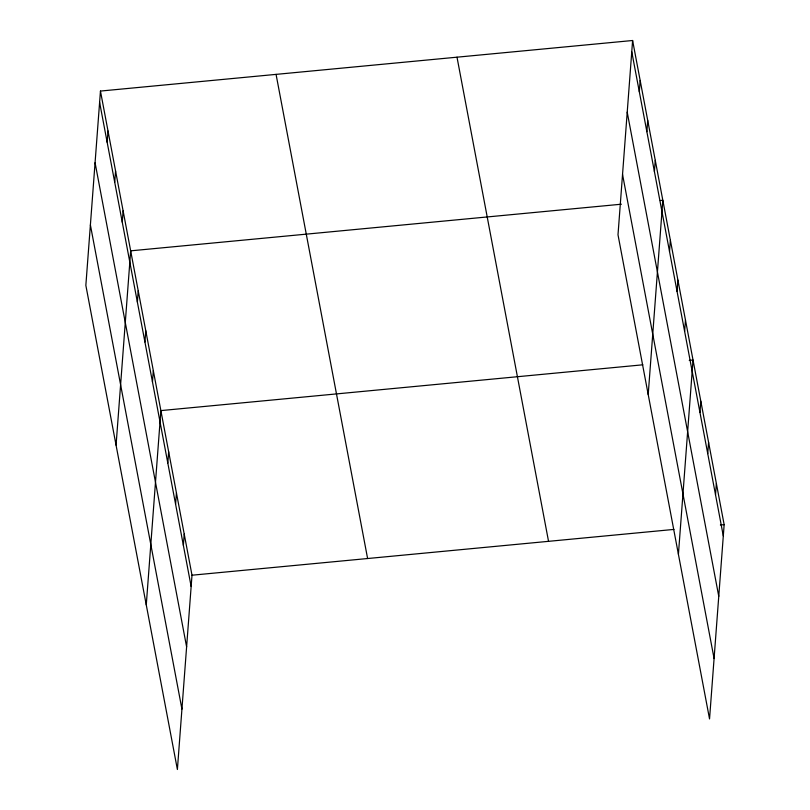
<?xml version="1.0" encoding="UTF-8"?>
<svg xmlns="http://www.w3.org/2000/svg" width="810" height="810" viewBox="0 0 810 810"><rect width="100%" height="100%" fill="white"/><g stroke="black" fill="none" stroke-linecap="round" stroke-linejoin="round"><path stroke-width="1.21" d="M100.46 91.064L85.85 285.353L177.39 769.5L192 575.211L100.46 91.064L632.61 40.5L724.15 524.647L709.54 718.936L618 234.789L632.61 40.5M107.163 142.297L108.014 131.007M114.716 182.24L115.567 170.951M122.269 222.183L123.12 210.894M116.063 445.125L130.673 250.837L621.422 204.201M137.376 302.069L138.216 290.78M144.929 342.002L145.77 330.723M152.472 381.945L153.323 370.656M146.266 604.888L160.876 410.599L642.846 364.804M167.812 463.047L168.662 451.757M175.588 504.195L176.438 492.905M183.374 545.353L184.224 534.063M639.313 91.732L640.163 80.443M646.866 131.676L647.706 120.386M654.409 171.619L655.26 160.329M648.202 394.551L662.813 200.273L660.302 200.505M669.516 251.495L670.366 240.216M677.069 291.438L677.919 280.149M684.622 331.381L685.473 320.092M678.415 554.323L693.026 360.035L689.259 360.399M699.962 412.482L700.802 401.193M707.737 453.63L708.588 442.341M715.524 494.778L716.364 483.499M192 575.211L673.971 529.416M720.384 525.001L724.15 524.647M631.76 51.789L723.3 535.937M627.213 112.175L718.764 596.322M622.536 174.393L714.086 658.54M457.002 57.186L548.542 541.333M276.068 74.378L367.608 558.525M99.61 102.354L191.15 586.501M95.074 162.739L186.614 646.886M90.396 224.967L181.936 709.115"/></g></svg>
